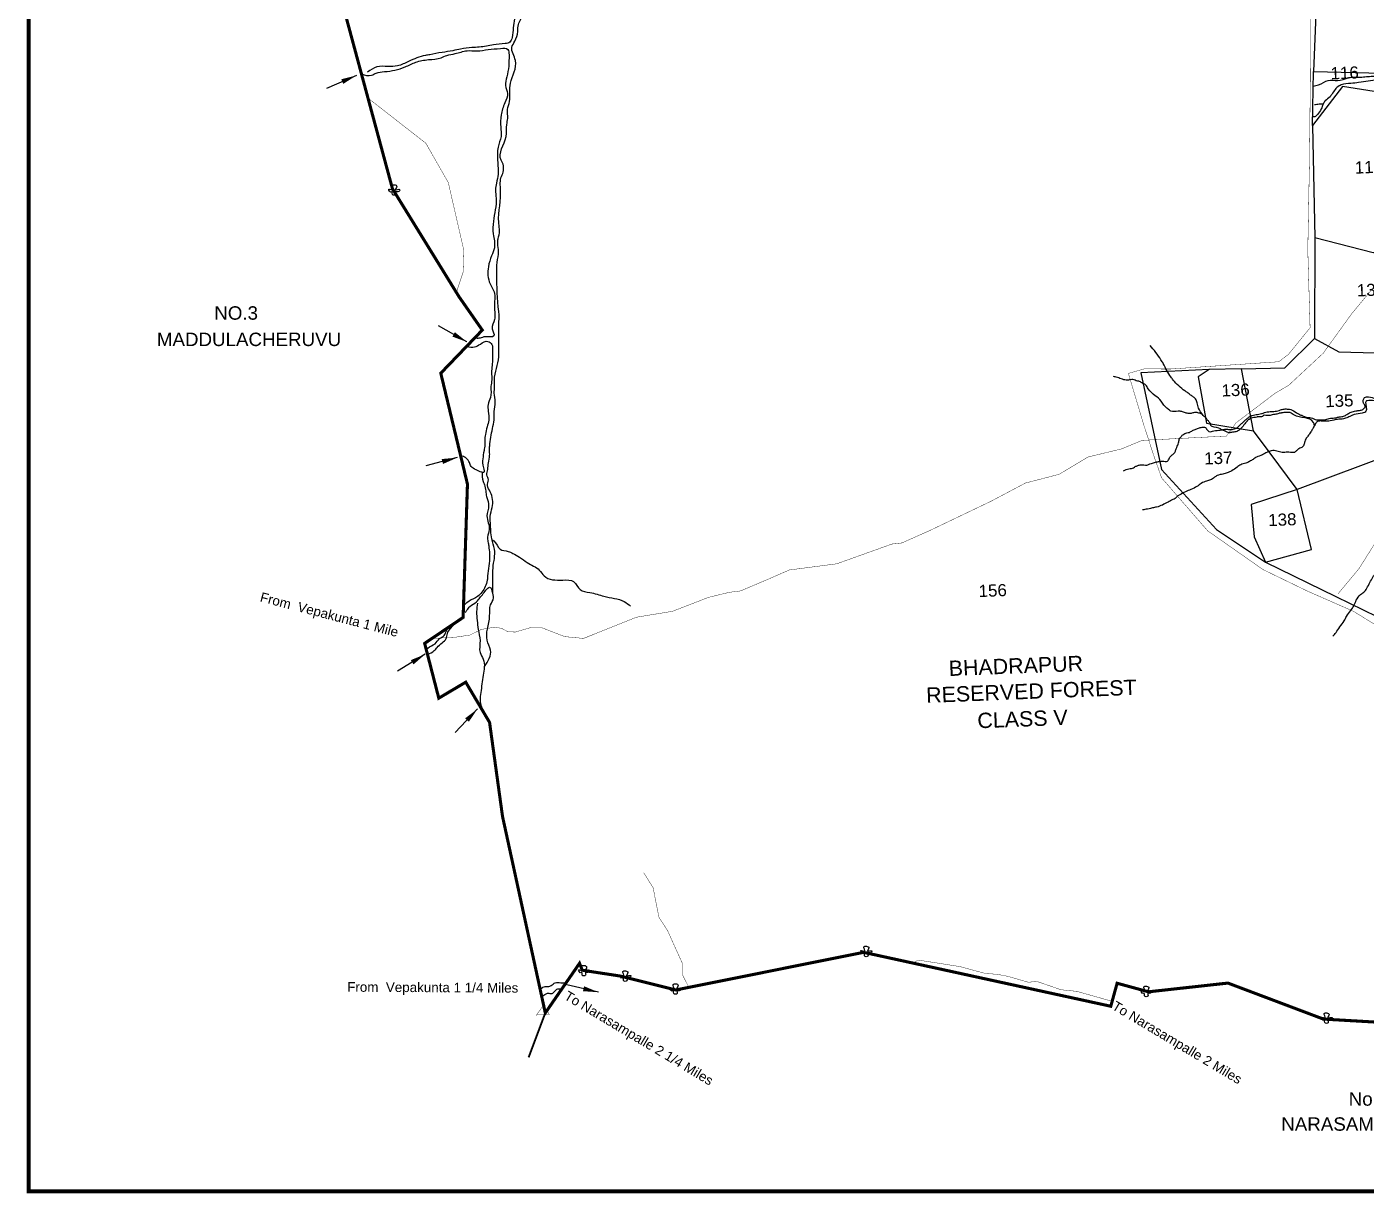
# Model space of a CAD drawing. Header units: feet. Extents: x 758300 to 768654, y 1597949 to 1607646.
# Drawn here: x 758300 to 761795, y 1597949 to 1600992 of the extents above; entities that cross this region are included whole.
import ezdxf

# ---------------------------------------------------------------- set-up
doc = ezdxf.new("R2010")
doc.units = ezdxf.units.FT
doc.header["$LTSCALE"] = 15
doc.header["$MEASUREMENT"] = 0
doc.linetypes.add('HIDDEN2', pattern=[0.1875, 0.125, -0.0625])
for name, color, linetype in [('PLOT', 7, 'Continuous'), ('PLOT NO', 7, 'Continuous'), ('ROAD', 6, 'Continuous'), ('TANKS AND STREAMS', 4, 'Continuous'), ('TEXT', 1, 'Continuous'), ('VILLAGE BOUNDARY', 5, 'Continuous'), ('VILLAGE N STONES', 1, 'Continuous'), ('VILLAGE STONES', 240, 'Continuous')]:
    doc.layers.add(name, color=color, linetype=linetype)
doc.styles.get("Standard").update_dxf_attribs({"font": 'arial.ttf'})
doc.linetypes.add('DOTS', pattern='A,1e-06,-3,["●",Standard,S=3,R=0,X=-1.25,Y=-1.25],-3', length=6.000001)
doc.dimstyles.get("Standard").update_dxf_attribs({"dimtxt": 0.18, "dimasz": 40, "dimexe": 0.18, "dimexo": 0.0625, "dimgap": 0.09, "dimtad": 0, "dimtih": 1, "dimtoh": 1, "dimdec": 4, "dimzin": 0, "dimdsep": 46, "dimtxsty": 'Standard', "dimcen": 0.09, "dimadec": 0, "dimazin": 0, "dimtfac": 1, "dimtdec": 4, "dimtofl": 0, "dimtmove": 0, "dimatfit": 3, "dimfxl": 1, "dimtolj": 1, "dimtzin": 0, "dimarcsym": 0})

msp = doc.modelspace()

# ---------------------------------------------------------------- linework, layer by layer
at = {"layer": 'PLOT'}
for points in [[(761664.2, 1601047.5), (761657.9, 1600875.9), (761838.9, 1600871.6), (762009.4, 1600843.4), (762102.5, 1600818.2), (762202.1, 1600829.1), (762169.6, 1600955), (762180.5, 1601052.9), (762206.9, 1601095.3), (762322.8, 1601094.5)], [(761816, 1600823.7), (761733, 1600836.8), (761654.6, 1600734.5), (761658, 1600875.9)], [(761654.6, 1600734.5), (761660.9, 1600441.5), (761660.6, 1600179.1), (761723.8, 1600144.1), (761881.9, 1600140.2), (761913.2, 1600160.4), (761940.9, 1600164.9), (762060.9, 1600177.2), (762073.3, 1600247.3), (762112.5, 1600344.3), (762168.8, 1600210.6), (762381.5, 1600444.6), (762444.2, 1600463.7)], [(761966.5, 1600423.7), (761936.5, 1600435.3), (761813.2, 1600402.6), (761660.9, 1600441.5)], [(762026.1, 1600007.3), (761966, 1599916.4), (761615.2, 1599785.5), (761542.3, 1599883.2), (761501.1, 1599938.3), (761469.7, 1600100.2), (761582.5, 1600102.2), (761660.6, 1600179.1)], [(761385.6, 1600098.7), (761207.1, 1600089.4), (761260.6, 1599837.3), (761404.5, 1599681.1), (761532.6, 1599595.5), (761652.2, 1599628.3), (761615.2, 1599785.5), (761495.3, 1599745.6), (761503.2, 1599661.4), (761532.6, 1599595.5), (761716, 1599506), (761893.9, 1599419.2), (762270, 1599332.6), (761966, 1599916.4)], [(761469.7, 1600100.2), (761385.6, 1600098.7), (761356.9, 1600079.5), (761378.2, 1599958.3), (761501.1, 1599938.3)]]:
    msp.add_lwpolyline(points, dxfattribs=at)
at = {"layer": 'PLOT NO', "color": 5, "const_width": 10}
msp.add_lwpolyline([(758305.3, 1606965.9), (768648.6, 1606965.9), (768648.6, 1597954), (758305.3, 1597954)], close=True, dxfattribs=at)
at = {"layer": 'ROAD', "linetype": 'DOTS', "ltscale": 0.5, "const_width": 1}
for points in [[(761649.9, 1601040.7), (761649.3, 1600850.1), (761646.9, 1600633), (761642.7, 1600409.8), (761648.4, 1600217.5), (761648.7, 1600207.1), (761591.8, 1600137.3), (761567, 1600118.5), (761468.9, 1600111.9), (761285.5, 1600099.6), (761215.4, 1600099.7), (761174.6, 1600088.1), (761214.9, 1599953.2), (761240.3, 1599875.2), (761261.3, 1599815.5), (761381.6, 1599677.2), (761525.8, 1599576.3), (761640.8, 1599520.5), (761762.3, 1599467.1), (761870.2, 1599400.5)], [(759190.6, 1600806.4), (759341.5, 1600688.7), (759400.1, 1600586.1), (759440.7, 1600409), (759438.9, 1600352.7), (759421.1, 1600299.4)], [(759357.2, 1599396.4), (759420, 1599400), (759456, 1599405.2), (759486.4, 1599420.1), (759519.2, 1599425.6), (759538.7, 1599423.1), (759555.8, 1599414), (759574.7, 1599413.2), (759616, 1599425.1), (759641.7, 1599425.4), (759703.8, 1599401.3), (759753, 1599396.6), (759891.3, 1599452), (759985.4, 1599467.4), (760078.9, 1599503.7), (760133.4, 1599516.9), (760162.9, 1599520.6), (760235.6, 1599551.5), (760289.9, 1599575.2), (760386, 1599587.7), (760414, 1599591.4), (760525.7, 1599631.4), (760557.4, 1599642.8), (760583.5, 1599645.7), (760656.9, 1599678.3), (760816.6, 1599754.7), (760905.9, 1599802), (760955.4, 1599814.8), (760994, 1599824.9), (761069.2, 1599869.9), (761157.1, 1599891.2), (761210.4, 1599913.3), (761268.6, 1599916.3), (761385, 1599922.3), (761430.3, 1599924.7), (761455.3, 1599958.9), (761556.9, 1600035.9), (761593.4, 1600057.5), (761683.2, 1600141), (761756.9, 1600243.3), (761814, 1600312.2)], [(761721.5, 1599512.8), (761776.5, 1599579), (761841.1, 1599681.5), (761894, 1599765.3), (761926, 1599866.6), (761929.5, 1599905.3), (761987, 1599967.9), (762001.2, 1600005.9), (762043, 1600040.8)]]:
    msp.add_lwpolyline(points, dxfattribs=at)
at = {"layer": 'ROAD', "linetype": 'HIDDEN2', "ltscale": 10, "const_width": 1}
for points in [[(759910.1, 1598785), (759934.7, 1598745.8), (759941.4, 1598710.5), (759950, 1598668.4), (759971.8, 1598635.1), (759989.2, 1598596.6), (760011.7, 1598546.8), (760012.2, 1598516.6), (760027.9, 1598486.1)], [(761130.5, 1598450.2), (761040, 1598475.7), (760998.8, 1598479.9), (760936.5, 1598501.4), (760913.2, 1598499.5), (760861.2, 1598514.6), (760832.9, 1598520.2), (760801.9, 1598522.3), (760735.4, 1598540.2), (760652.3, 1598553.3), (760625.9, 1598557.3), (760612.7, 1598549.7)]]:
    msp.add_lwpolyline(points, dxfattribs=at)
at = {"layer": 'TANKS AND STREAMS'}
for points in [[(759444.5, 1599464.1), (759448.9, 1599470.6), (759456.7, 1599480.1), (759473.6, 1599492), (759482.4, 1599502.1), (759491.4, 1599513.4), (759509.7, 1599529.4), (759513.7, 1599522.7), (759515.5, 1599515.1), (759516.5, 1599530.7), (759516.4, 1599555.5), (759516.5, 1599573.4), (759519.4, 1599599.5), (759521.4, 1599623.2), (759515.1, 1599649.5), (759513.5, 1599656.5), (759509.8, 1599697.8), (759509.4, 1599714.9), (759514.6, 1599738.2), (759509.6, 1599778.9), (759502.4, 1599795.4), (759504.7, 1599810.5), (759500.8, 1599823.1), (759502.9, 1599837.4), (759504.9, 1599854.5), (759508, 1599874.1), (759507.8, 1599888), (759508.1, 1599899), (759515.4, 1599944), (759519.5, 1599966.8), (759519.9, 1599989), (759522.8, 1600013.1), (759520.2, 1600036.9), (759520.8, 1600053.7), (759520.5, 1600070.9), (759531.7, 1600131.2), (759531.8, 1600160.6), (759532.2, 1600194.6), (759532, 1600219.8), (759533, 1600237.9), (759531.7, 1600249.6), (759526.7, 1600347.2), (759527.6, 1600377.8), (759531.1, 1600406.5), (759529.1, 1600426.6), (759529.8, 1600439.6), (759534.1, 1600460.3), (759532.8, 1600471.2), (759536.6, 1600558.1), (759535.8, 1600580.3), (759537.6, 1600598.5), (759543.7, 1600613.4), (759544.3, 1600621.4), (759541.5, 1600637.6), (759537.9, 1600644.2), (759550.7, 1600705.9), (759552.8, 1600737.1), (759555.1, 1600753.5), (759555, 1600777), (759559.7, 1600797.3), (759560.9, 1600821.3), (759562.5, 1600845.3), (759575.3, 1600904.4), (759566, 1600938.5), (759573.4, 1600954.7), (759581.2, 1600979.8), (759583, 1600998.7), (759589.2, 1601012.4), (759593.1, 1601033.4), (759602.6, 1601058.1), (759609.7, 1601081.5), (759609.7, 1601102.9), (759625.9, 1601129.5), (759627.3, 1601146.8), (759628.8, 1601162.8), (759657.4, 1601216.7), (759673, 1601247.5), (759689.1, 1601299.8), (759700.3, 1601325.4), (759714.3, 1601354), (759727.2, 1601367.1), (759785.3, 1601431.4), (759819.1, 1601460.4), (759856.9, 1601491.7), (759903.6, 1601501.5), (759963.5, 1601505.5), (760002.7, 1601524.2), (760021.9, 1601527.9), (760055.8, 1601530.9), (760073.6, 1601537.9), (760168.9, 1601559.3), (760206.4, 1601567.4), (760248.8, 1601579.2), (760268, 1601592.5), (760296.9, 1601606.6), (760321.6, 1601619.7), (760337.5, 1601631.7), (760367.6, 1601647.1), (760367.7, 1601621.1), (760358.8, 1601569.6), (760360, 1601539.8), (760357.3, 1601520.8), (760351, 1601499.6), (760345.7, 1601463.5), (760342.8, 1601450.8), (760348.3, 1601461.9), (760353, 1601470.5), (760355.9, 1601481.1), (760356.3, 1601493.7), (760359.2, 1601504.3), (760370.1, 1601563.4), (760374.9, 1601590), (760376.7, 1601620.3), (760378.1, 1601637.1), (760378.4, 1601652.2), (760382.5, 1601666.2), (760389.2, 1601677), (760401.3, 1601688.8), (760406.8, 1601698.6), (760429.3, 1601712.2), (760447.5, 1601724.8), (760479.6, 1601730.3), (760515.7, 1601731.7), (760563, 1601746.1), (760601.6, 1601748.4), (760638, 1601751.5), (760672.3, 1601756.6), (760696.2, 1601757.5), (760706.7, 1601758.4), (760778.1, 1601766.2), (760827.6, 1601779), (760851, 1601793.3), (760868.2, 1601804.9), (760886.1, 1601819.9), (760900.1, 1601827.5), (760924.4, 1601841.5), (760928.9, 1601848.6), (760937.4, 1601857.5), (760962.7, 1601875.3), (760975.2, 1601887.6), (760994.3, 1601900.4), (761004.3, 1601905.5), (761026.4, 1601913.1), (761050.6, 1601914.7), (761077.1, 1601922.5), (761096.9, 1601923.5), (761120.1, 1601918.8), (761156.2, 1601917.1), (761166, 1601913.5), (761169.8, 1601906), (761168.8, 1601893.3), (761166, 1601882.6), (761162.4, 1601869.5), (761158.5, 1601859.2), (761158.8, 1601854.6), (761153.3, 1601844.9), (761131.4, 1601837.9), (761118.6, 1601833.6), (761099.6, 1601822.5), (761073.7, 1601804.2), (761064.3, 1601795), (761040.1, 1601788.5), (761004.2, 1601784.7), (760984.2, 1601781.9), (760960.7, 1601779.8), (760941.7, 1601767.6), (760928.1, 1601767), (760908.8, 1601764.8), (760905.8, 1601765), (760890, 1601768.2), (760876.6, 1601764.5), (760861.3, 1601762.4), (760844.5, 1601761.4), (760800.2, 1601751.4), (760784.3, 1601741.7), (760769.9, 1601741.1), (760746.7, 1601739.3), (760721.4, 1601736), (760687.7, 1601729.7), (760679.9, 1601726.4), (760666.3, 1601734.4), (760650.6, 1601738.6), (760643.7, 1601744.4), (760628.4, 1601745.6), (760596.2, 1601743.2), (760580.8, 1601742.6), (760564.3, 1601742.9), (760556.5, 1601745.8)], [(759072.4, 1601221.5), (759083.4, 1601229.2), (759096.9, 1601232.8), (759132.5, 1601234.1), (759156.1, 1601236), (759185.4, 1601243.8), (759227.3, 1601253.4), (759261.1, 1601267), (759297, 1601281.2), (759328.7, 1601284.3), (759345.3, 1601284.9), (759375.3, 1601285.8), (759389.9, 1601287), (759414, 1601292.9), (759430.7, 1601298.2), (759495.5, 1601313), (759529.6, 1601313.4), (759571.9, 1601314.1), (759611.5, 1601315.6), (759638.1, 1601317), (759664.6, 1601320), (759678, 1601317.8), (759678.8, 1601304.9), (759663.6, 1601276), (759643.4, 1601230.7), (759632.5, 1601218.7), (759623.5, 1601194.1), (759608.3, 1601147.3), (759600.8, 1601126.4), (759597.6, 1601105.4), (759585.1, 1601058), (759577.9, 1601027.4), (759573.2, 1601013.3), (759566.4, 1600964.6), (759560.8, 1600952.7), (759548.3, 1600948.6), (759517.8, 1600945.4), (759499.7, 1600941.7), (759461.8, 1600938.2), (759432.3, 1600934.4), (759411.9, 1600930), (759383.7, 1600925.6), (759352, 1600919.7), (759340.4, 1600917.9), (759296.5, 1600901.8), (759267.6, 1600890.7), (759243, 1600889), (759213.5, 1600887.6), (759189.7, 1600874)], [(759173.5, 1600869.6), (759200, 1600866.1), (759212.1, 1600871.9), (759233.3, 1600875.4), (759287.4, 1600887.8), (759315.2, 1600900.1), (759348.3, 1600906.7), (759381.4, 1600911.7), (759396.1, 1600917.9), (759417.9, 1600922.4), (759449.1, 1600930), (759474.5, 1600929.6), (759504, 1600933.1), (759536.5, 1600936), (759555.6, 1600933.4), (759558.5, 1600919.6), (759552.7, 1600861.5), (759549.2, 1600839), (759555, 1600818.3), (759547.7, 1600793.7), (759538.2, 1600762.4), (759536.8, 1600730.5), (759537.7, 1600705.9), (759529.8, 1600678), (759528.8, 1600660.9), (759529, 1600638.5), (759530.2, 1600607.9), (759525.8, 1600584.8), (759523.4, 1600567.1), (759525, 1600545.2), (759517.7, 1600485.1), (759517.4, 1600452.1), (759520.4, 1600415.5), (759513.2, 1600395), (759504.7, 1600366.5), (759509.2, 1600321.5), (759519.5, 1600300.8), (759520.5, 1600261.5), (759520.7, 1600228.5), (759514.8, 1600204.3), (759519.3, 1600186.2), (759492.9, 1600183.1), (759485.6, 1600181), (759474.4, 1600179)], [(761162, 1599833.7), (761176, 1599839.4), (761188.3, 1599842), (761192.4, 1599845.1), (761195.8, 1599846), (761202.7, 1599849), (761215.3, 1599849.1), (761222.9, 1599849), (761227.3, 1599850.7), (761234.7, 1599852.8), (761245.3, 1599856.3), (761256.1, 1599858.6), (761270.8, 1599858.6), (761276.8, 1599859.2), (761281.8, 1599867.6), (761287, 1599873.6), (761294.3, 1599880.3), (761297.9, 1599886.8), (761300.9, 1599894.9), (761305.5, 1599906.9), (761307.4, 1599916.1), (761311.2, 1599921.7), (761316.8, 1599928), (761327, 1599932.9), (761333.7, 1599934.3), (761341.9, 1599939), (761350.8, 1599942.5), (761359.8, 1599945.9), (761370.2, 1599948), (761373.6, 1599947.9), (761377.4, 1599945), (761383.3, 1599937.5), (761385.8, 1599936.2), (761397.4, 1599937.9), (761414.5, 1599940.4), (761423.6, 1599942), (761432.9, 1599942.2), (761445.1, 1599941.9), (761457, 1599945.5), (761468.1, 1599955.4), (761474.8, 1599961.7), (761479.9, 1599966.7), (761486.8, 1599972.2), (761493.7, 1599976.5), (761508.1, 1599980.7), (761521.9, 1599983.1), (761530, 1599985.9), (761544.4, 1599988.6), (761553.9, 1599989.1), (761567.7, 1599991.5), (761576, 1599994.3), (761586.1, 1599995.3), (761598.1, 1599993.6), (761613, 1599985.4), (761620.3, 1599981.3), (761629, 1599977.8), (761638.7, 1599973.8), (761651.2, 1599972.4), (761665.5, 1599967), (761676, 1599967.2), (761689.4, 1599967.7), (761701.7, 1599970.9), (761715.8, 1599972.5), (761724.8, 1599974.7), (761731.4, 1599975.3), (761740.9, 1599978.3), (761748.9, 1599983.7), (761758.5, 1599987.7), (761771.3, 1599990.6), (761780.1, 1599991.8), (761788.3, 1599995.4), (761792.2, 1600002.9), (761788.2, 1600010.6), (761790.8, 1600024.9), (761801.3, 1600027), (761819.2, 1600022.2), (761834.8, 1600021.3), (761845.8, 1600021), (761864.8, 1600014.5), (761880.5, 1600012.3), (761885.4, 1600011.3), (761897.3, 1600007.3), (761908.9, 1600004.1), (761920.8, 1599998.2), (761932.8, 1599996.8), (761947.1, 1599999), (761954.1, 1599998.2), (761961.4, 1599998.5), (761972.4, 1600001.5), (761980, 1600004.7), (761991.7, 1600013.4), (761999.9, 1600018.2), (762007, 1600028.1), (762015.2, 1600033.9), (762025.1, 1600041.7), (762030.1, 1600048.3), (762038.9, 1600054.3), (762049.4, 1600064.6), (762058.3, 1600078), (762066.4, 1600086.1), (762068.1, 1600092), (762076, 1600095.6), (762080.9, 1600103.5), (762090.4, 1600117.2), (762095.8, 1600128.2), (762102.2, 1600133.1), (762107.4, 1600144.9), (762113.1, 1600154.6), (762118.3, 1600164.9), (762124.7, 1600172), (762132.3, 1600182.7), (762136.2, 1600190.3), (762142.4, 1600199.5), (762148, 1600210.7), (762154.7, 1600222.1), (762167.3, 1600236.3), (762173.5, 1600247.9), (762180.3, 1600254.7), (762188.5, 1600261.6), (762196.3, 1600277.6), (762205, 1600288.8), (762211.6, 1600296.9), (762219.3, 1600302.8), (762221.4, 1600308.9), (762221.6, 1600308.6), (762226.7, 1600318.4), (762236.4, 1600327.8), (762251, 1600338.3), (762262.6, 1600347.2), (762275.5, 1600353.3), (762285.6, 1600359.5), (762301.6, 1600365.3), (762305.6, 1600366.1), (762306.8, 1600367), (762313.7, 1600370), (762322.3, 1600372.2), (762328.1, 1600375.2), (762340.2, 1600383.5), (762347.4, 1600390.6), (762354.9, 1600395.3), (762371.8, 1600403.9), (762376.7, 1600407.5), (762381.3, 1600416.1), (762390.3, 1600430.7), (762394.7, 1600441.9), (762399.2, 1600448.4), (762403, 1600463.5), (762409.1, 1600475.2), (762416.7, 1600481.5), (762423.2, 1600486.8), (762429.8, 1600494.6), (762433.7, 1600499.9), (762435.4, 1600501.9), (762439.4, 1600506.9), (762447.2, 1600512.2), (762452.7, 1600514.9), (762463.3, 1600516.6), (762468.7, 1600517.4), (762483.4, 1600525.6), (762494.9, 1600532.4), (762501.3, 1600538.8), (762508.6, 1600548.3), (762515.8, 1600558), (762519.1, 1600569.1), (762524, 1600579.3), (762526.9, 1600590.3), (762529.1, 1600602.8), (762528.6, 1600618.1), (762523.1, 1600625.2), (762516.5, 1600631.8), (762507.1, 1600635), (762500.1, 1600633.3), (762488, 1600633), (762476.1, 1600633.1), (762466.7, 1600632.3), (762455, 1600629.7), (762440, 1600633), (762426.1, 1600640.4), (762415.1, 1600652.7), (762403.1, 1600668.8), (762395.5, 1600684.2), (762389.2, 1600703.5), (762387.7, 1600714), (762387.9, 1600729.2), (762386.6, 1600739), (762384.8, 1600751.8), (762384.3, 1600763.1), (762385, 1600777.4), (762385.8, 1600785.8), (762388.1, 1600795.7), (762392.9, 1600810.1), (762396.9, 1600821.2), (762399.4, 1600825.7), (762402.3, 1600842.7), (762406.4, 1600851.5), (762416.1, 1600873.5), (762420.2, 1600880.7), (762412.7, 1600887.5), (762406.8, 1600891.6), (762398, 1600895.4), (762391.9, 1600896.3), (762376.4, 1600898), (762366.9, 1600898.1), (762354.4, 1600894.9), (762338, 1600885.6), (762328.3, 1600881.4), (762317.8, 1600876.3), (762305.6, 1600867.4), (762292.9, 1600859.1), (762288.1, 1600854.9), (762281.5, 1600853.7), (762278.1, 1600851.5), (762272.3, 1600847.2), (762258, 1600833.9), (762242.3, 1600823.3), (762224.5, 1600812.4), (762209.3, 1600800.4), (762188.5, 1600790.2), (762166.1, 1600792.6), (762155.3, 1600791.5), (762138.1, 1600789), (762115.5, 1600794.7), (762071.7, 1600792.6), (762012.6, 1600803.2), (761989.5, 1600807), (761962.1, 1600813.5), (761938.9, 1600815.9), (761912.2, 1600823.4), (761897.6, 1600826.1), (761876, 1600835.3), (761838.7, 1600848.7), (761825.2, 1600852.5), (761800.2, 1600850.8), (761775.4, 1600846.7), (761754.9, 1600844.9), (761730.2, 1600841.1), (761718.8, 1600833.9), (761709.5, 1600822.7), (761700.8, 1600810), (761688.3, 1600799.5), (761682.7, 1600790.6), (761677.9, 1600778), (761668, 1600763.7), (761660.7, 1600757.5), (761655.1, 1600757.6)], [(761657, 1600837.8), (761671, 1600841), (761696.2, 1600852.7), (761720, 1600852.1), (761749.9, 1600859.9), (761757, 1600861), (761779.9, 1600861), (761795.7, 1600862.5), (761812.6, 1600863.5), (761827.6, 1600863.7), (761844.3, 1600858.5), (761859.9, 1600855.1), (761873.8, 1600855), (761897.3, 1600851.1), (761920.4, 1600850.5), (761933.7, 1600847.9), (761952.5, 1600842.9), (761968.3, 1600837.2), (761990.1, 1600834.3), (761992.7, 1600835.3), (762004.2, 1600836.6), (762020.2, 1600831), (762049.7, 1600821.4), (762073, 1600812.8), (762096.7, 1600812.8), (762110, 1600811.8), (762118.9, 1600811.8), (762132.7, 1600813.5), (762144.6, 1600813.7), (762160.2, 1600814.2), (762172.9, 1600815.5), (762180, 1600817.2), (762201.5, 1600822.3), (762210.1, 1600825.6), (762227.3, 1600832.4), (762241.4, 1600841.7), (762248.4, 1600845.4), (762259.2, 1600854.5), (762269.6, 1600861.1), (762279.8, 1600865.6), (762293.9, 1600873.8), (762309.1, 1600881.3), (762316.9, 1600887.1), (762325.9, 1600891.6), (762344.3, 1600901.1), (762351.6, 1600905.3), (762362.1, 1600909.7), (762374.2, 1600912.5), (762382.4, 1600909.7), (762397.5, 1600904.8), (762410.1, 1600900.6), (762421.4, 1600891.3), (762428.5, 1600886.7), (762436.8, 1600881.4), (762429.2, 1600871.7), (762417.5, 1600857.5), (762413.5, 1600850.7), (762410, 1600841.4), (762406.8, 1600830.3), (762406.4, 1600815.3), (762402, 1600796.5), (762398.5, 1600776.4), (762397.8, 1600752.5), (762401.7, 1600735.6), (762401.4, 1600722.1), (762401.2, 1600707.6), (762408.1, 1600692.2), (762410.6, 1600682.4), (762417.6, 1600672.4), (762425.6, 1600663.3), (762433.2, 1600652.3), (762441.4, 1600649.2), (762446.7, 1600644.3), (762452.2, 1600643.4), (762461, 1600643.5), (762472.1, 1600645.7), (762487, 1600642.9), (762492, 1600642.8), (762497.2, 1600643.8), (762504.9, 1600643.6), (762515.4, 1600643.9), (762523.1, 1600643.1), (762531.9, 1600639.6), (762540.7, 1600630.4), (762549.4, 1600630.6)], [(761682.8, 1600790.8), (761672, 1600790.2), (761660.3, 1600788.7)], [(759448, 1600158.8), (759468.7, 1600157.1), (759483.9, 1600164.8), (759503.6, 1600171.6), (759513.6, 1600163.8), (759515.1, 1600146.3), (759515.5, 1600127.4), (759513, 1600089.9), (759513.5, 1600071.3), (759511.5, 1600054.4), (759510.3, 1600025), (759503.9, 1600007.2), (759504.5, 1599989.3), (759505.7, 1599966), (759501.4, 1599948.3), (759496.9, 1599928.7), (759495.1, 1599913.4), (759495.6, 1599901.6), (759493.3, 1599886.6), (759490.2, 1599865.5), (759491.6, 1599842), (759492.3, 1599829.6), (759487.3, 1599830.2), (759472.4, 1599836.7), (759459.7, 1599845.4), (759455.3, 1599855.2), (759446.7, 1599867), (759437.6, 1599871.9)], [(761660.3, 1599952.3), (761657.5, 1599960.4), (761606.5, 1599979.7), (761597.7, 1599985.4), (761596.4, 1599985.9), (761589.8, 1599986.4), (761585.9, 1599986.2), (761575.4, 1599985.1), (761573.4, 1599984.7), (761568.2, 1599983.9), (761567.2, 1599983.5), (761556.9, 1599981.2), (761555.6, 1599981.1), (761544.8, 1599978.5), (761533.7, 1599978.6), (761533, 1599978.6), (761526.1, 1599977.6), (761525.9, 1599977.3), (761516.2, 1599974.8), (761510.5, 1599974.4), (761509.6, 1599974.1), (761494.7, 1599971.3), (761489.8, 1599968.2), (761488.5, 1599967.6), (761483, 1599962.4), (761482.5, 1599961.8), (761473.7, 1599950.7), (761470.8, 1599947), (761463.6, 1599940.3), (761455.2, 1599935.9), (761443.4, 1599934), (761435.2, 1599933.5), (761428.8, 1599936.5), (761427.6, 1599937), (761418, 1599941), (761415.3, 1599943.1), (761393.6, 1599949.6), (761390.1, 1599952.2), (761388.9, 1599954.1), (761389.3, 1599956.5), (761386.9, 1599958.9), (761381.9, 1599965.5), (761380.4, 1599966.6), (761375.5, 1599973.9), (761373.4, 1599974.8), (761369.7, 1599978.6), (761357.5, 1599997.7), (761354.1, 1600011.3), (761349.8, 1600021.3), (761344.8, 1600026.4), (761336.9, 1600031.6), (761328.7, 1600037.9), (761321.9, 1600042.6), (761291.8, 1600070.7), (761285.3, 1600078.8), (761265.5, 1600113.6), (761259.5, 1600123.7), (761231.4, 1600161.2)], [(761367.3, 1599981.9), (761361.1, 1599983.9), (761351.2, 1599986.3), (761342.7, 1599984.8), (761333.4, 1599983.5), (761323.2, 1599985.3), (761313.9, 1599988.5), (761304.5, 1599989.6), (761285.6, 1599989.3), (761277.8, 1599995.4), (761266.9, 1600004.9), (761259.9, 1600015.6), (761244.6, 1600029.9), (761226.4, 1600047.5), (761219.4, 1600058.3), (761209.7, 1600063.3), (761202, 1600067.4), (761198.4, 1600067.9), (761186.3, 1600072), (761174.5, 1600070.5), (761162.7, 1600071.6), (761158.9, 1600072.7), (761146, 1600077.3), (761140.2, 1600078.8), (761135.9, 1600079.8)], [(761964.8, 1599749.8), (761966.2, 1599755.6), (761968.6, 1599765.8), (761970.9, 1599780), (761973.8, 1599802.3), (761968.2, 1599804.4), (761958.3, 1599814.1), (761952.2, 1599822.4), (761949.3, 1599830.5), (761956.3, 1599844.9), (761963.3, 1599851.5), (761967.7, 1599858), (761977.6, 1599874.1), (761979.4, 1599882), (761976, 1599889.4), (761975.3, 1599898.3), (761978.2, 1599917.7), (761982.1, 1599929.3), (761990.2, 1599945.3), (761995.6, 1599953.4), (761998.6, 1599965.8), (761996.8, 1599981), (761995.7, 1599993.3), (761996.7, 1600006), (761986.9, 1600001), (761978.7, 1599996.3), (761974.6, 1599994), (761970.2, 1599993.3), (761959.1, 1599991.8), (761948.8, 1599992), (761947.2, 1599992), (761935.8, 1599991.4), (761922.9, 1599990.9), (761911.6, 1599994.2), (761903, 1599997.9), (761880.4, 1600004), (761860.7, 1600010.2), (761837.5, 1600013.9), (761816.5, 1600016.1), (761797.2, 1600016.7), (761794.8, 1600015.3), (761793.9, 1600008.1), (761795.3, 1599998.3), (761794.5, 1599989.3), (761784.6, 1599984.2), (761764.1, 1599980.8), (761755.5, 1599977.1), (761744.3, 1599972.3), (761732.6, 1599968.7), (761720.2, 1599968.1), (761701.4, 1599964.3), (761686.6, 1599963.2), (761676, 1599963.9), (761667.3, 1599962.1), (761661.8, 1599955), (761656.6, 1599945.5), (761652, 1599937.7), (761648.9, 1599932.8), (761643.2, 1599924.6), (761637.3, 1599916.7), (761634.6, 1599910.1), (761632.8, 1599902.1), (761628.9, 1599896.4), (761619.6, 1599891.5), (761612.6, 1599885.7), (761606.3, 1599881.5), (761602.3, 1599881.4), (761597.3, 1599881.9), (761589.7, 1599882.5), (761575.8, 1599881.8), (761562.3, 1599885.6), (761547.4, 1599886.1), (761536.7, 1599882.4), (761536.1, 1599882.1), (761524.5, 1599875.9), (761523.3, 1599875.2), (761509.1, 1599869.9), (761499.8, 1599863.7), (761490.9, 1599858.3), (761481.3, 1599853.5), (761467.6, 1599849.9), (761458.1, 1599843.3), (761444.4, 1599834.1), (761432, 1599828.6), (761421.3, 1599825.5), (761406.4, 1599821.5), (761399.6, 1599817), (761388.7, 1599810.3), (761378.3, 1599807.3), (761364.9, 1599801.1), (761353.6, 1599793.2), (761337.8, 1599785.3), (761323.3, 1599779.2), (761308.6, 1599771.2), (761302.5, 1599767.4), (761296.7, 1599762), (761290.4, 1599759), (761278.1, 1599752.3), (761263.3, 1599744.7), (761248.1, 1599739.3), (761237.7, 1599736.9), (761232.7, 1599735.3), (761224.4, 1599734.1), (761211.3, 1599731.7)], [(759488.2, 1599830), (759491.1, 1599806.4), (759495.6, 1599793.9), (759498.1, 1599777), (759500.7, 1599763.9), (759505.4, 1599742.9), (759501, 1599716.2), (759507.1, 1599680.8), (759502.6, 1599661.2), (759503.6, 1599649.1), (759505.6, 1599638.4), (759506.3, 1599632.4), (759507.9, 1599612), (759502.8, 1599559.7), (759501.7, 1599548.4), (759496.3, 1599531.9), (759476.2, 1599505.8), (759454.6, 1599493.9), (759439.8, 1599482.3)], [(761708.1, 1599402.6), (761716.4, 1599411.9), (761726, 1599426.4), (761738, 1599442.7), (761743.9, 1599454.1), (761754.4, 1599468.7), (761763.4, 1599482.9), (761769.2, 1599496), (761780.3, 1599510.9), (761788.8, 1599517.2), (761796.5, 1599527.3), (761804.9, 1599542.7), (761821, 1599569), (761832.7, 1599582.9), (761844.5, 1599600), (761848.4, 1599611.3), (761860.1, 1599624.6), (761874, 1599649.2), (761884.9, 1599662.9), (761892.7, 1599671.1), (761901.2, 1599683.5), (761909.5, 1599696.4), (761921.1, 1599707.2), (761929.7, 1599718.1), (761934.6, 1599730.2), (761939.4, 1599739.6), (761945, 1599742.7), (761953.3, 1599745.6), (761962.6, 1599748.1), (761964.9, 1599749.9), (761969.6, 1599744.4), (761969.1, 1599731.9), (761977.3, 1599719.2), (761982.5, 1599710.7), (761989.5, 1599698.6), (761995.1, 1599686.8), (762002.3, 1599666.1), (762011.4, 1599655.7), (762018.9, 1599634.2), (762032.1, 1599610.2), (762042.6, 1599597), (762049.7, 1599584.3), (762062.3, 1599557.7), (762069.8, 1599547.1), (762082.8, 1599516), (762092.4, 1599507.9), (762095.9, 1599490.6), (762110.1, 1599466.9), (762116.7, 1599449.7), (762125.9, 1599430.2), (762138.8, 1599408), (762144.5, 1599385.6), (762156.6, 1599367.4), (762164.9, 1599350.8), (762167.5, 1599337.3), (762170.6, 1599324.8), (762178.7, 1599301.6), (762186.2, 1599266.5), (762196.5, 1599227.1)], [(759513, 1599654.3), (759518.8, 1599651), (759535.4, 1599629.4), (759556.2, 1599623.6), (759568.6, 1599618.6), (759586.1, 1599608.7), (759606, 1599594.5), (759637.6, 1599574.6), (759650, 1599559.7), (759699, 1599548.9), (759727.2, 1599544.8), (759743.9, 1599524), (759769.6, 1599516.6), (759806.1, 1599506.6), (759859.3, 1599492.5), (759875.9, 1599480.9)], [(759494.7, 1599322.9), (759510.5, 1599366.1), (759501.4, 1599391.8), (759502.2, 1599420.8), (759508, 1599455.7), (759510.5, 1599483.9), (759518, 1599502.1), (759514.7, 1599519.5)], [(759476.4, 1599489), (759473.9, 1599466.6), (759475.5, 1599443.4), (759478, 1599420.2), (759483, 1599391.1), (759483, 1599359.6), (759491.3, 1599342.2), (759491.3, 1599300.7), (759484.7, 1599255.1), (759483, 1599235.2), (759493.9, 1599200.7)], [(759343.5, 1599366.7), (759346.8, 1599371.2), (759365.5, 1599382.6), (759377.4, 1599396), (759389.2, 1599403.8), (759396.1, 1599418.8), (759399.3, 1599424.1)], [(759346.8, 1599355.3), (759363.5, 1599364.7), (759370.8, 1599373.2), (759383.9, 1599385), (759394.5, 1599396), (759397.7, 1599409.5), (759405.1, 1599421.7), (759415.2, 1599432.6)], [(759641.5, 1598460.3), (759651.6, 1598467.3), (759659, 1598470.7), (759670.9, 1598470), (759679.5, 1598478), (759683.5, 1598481.1), (759695.4, 1598482)], [(759642.1, 1598483.2), (759652.6, 1598488.4), (759659, 1598488.4), (759670.9, 1598492.7), (759676.1, 1598496.7), (759689.3, 1598498.5), (759707.7, 1598497.9)]]:
    msp.add_spline(points, degree=3, dxfattribs=at)
at = {"layer": 'VILLAGE BOUNDARY', "linetype": 'HIDDEN2', "ltscale": 10, "const_width": 8}
msp.add_lwpolyline([(762084.6, 1598380.3), (761683.5, 1598403.3), (761434.3, 1598497.3), (761227, 1598474.5), (761145.2, 1598496.9), (761128.7, 1598436.8), (760483.9, 1598577.5), (759993.7, 1598479.3), (759848.2, 1598515.7), (759749.7, 1598530.8), (759742.5, 1598548.9), (759653.2, 1598419.3), (759541.6, 1598932.1), (759507.8, 1599177.5), (759445.6, 1599282.4), (759375.3, 1599240.7), (759338.4, 1599383.7), (759438.8, 1599451.3), (759450.1, 1599799.2), (759380.5, 1600088.6), (759488.8, 1600201.1), (759428.1, 1600288.1), (759254.4, 1600569.9), (759154.6, 1600939.6), (759072.1, 1601245.2)], dxfattribs=at)
at = {"layer": 'VILLAGE BOUNDARY', "linetype": 'HIDDEN2', "ltscale": 200, "const_width": 5}
msp.add_lwpolyline([(759653.2, 1598419.3), (759609.7, 1598303.4)], dxfattribs=at)
at = {"layer": 'VILLAGE N STONES', "const_width": 1}
msp.add_lwpolyline([(759630.2, 1598414), (759663.8, 1598415.3), (759648.5, 1598439.4), (759630.2, 1598414)], dxfattribs=at)
at = {"layer": 'VILLAGE N STONES'}
for points in [[(759249.1, 1600561.1), (759244.9, 1600569.2), (759254.8, 1600567.6), (759252.8, 1600578.5), (759259.3, 1600580.3), (759265.8, 1600575.7), (759262, 1600567.2), (759273.2, 1600568), (759268.6, 1600561.7), (759263.2, 1600561.8), (759263.2, 1600554.7), (759254.3, 1600555), (759253.8, 1600561.3), (759248.9, 1600561.3)], [(760480.8, 1598574.3), (760476.6, 1598582.4), (760486.5, 1598580.8), (760484.5, 1598591.7), (760491, 1598593.5), (760497.5, 1598588.9), (760493.7, 1598580.4), (760504.9, 1598581.2), (760500.3, 1598574.9), (760494.9, 1598575), (760494.9, 1598567.8), (760486, 1598568.2), (760485.5, 1598574.5), (760480.5, 1598574.4)], [(759744.4, 1598524.1), (759740.2, 1598532.2), (759750.1, 1598530.6), (759748.1, 1598541.5), (759754.6, 1598543.3), (759761.1, 1598538.7), (759757.3, 1598530.2), (759768.5, 1598531), (759763.9, 1598524.7), (759758.5, 1598524.8), (759758.5, 1598517.7), (759749.6, 1598518), (759749.1, 1598524.3), (759744.1, 1598524.3)], [(759852, 1598510), (759847.8, 1598518.1), (759857.8, 1598516.5), (759855.8, 1598527.4), (759862.3, 1598529.2), (759868.7, 1598524.6), (759864.9, 1598516.1), (759876.2, 1598516.9), (759871.6, 1598510.6), (759866.1, 1598510.7), (759866.1, 1598503.5), (759857.2, 1598503.9), (759856.7, 1598510.2), (759851.8, 1598510.1)], [(759983, 1598476.4), (759978.9, 1598484.5), (759988.8, 1598482.9), (759986.8, 1598493.8), (759993.3, 1598495.6), (759999.7, 1598491), (759995.9, 1598482.5), (760007.2, 1598483.3), (760002.6, 1598477), (759997.1, 1598477.1), (759997.1, 1598470), (759988.3, 1598470.3), (759987.7, 1598476.6), (759982.8, 1598476.6)], [(761211.4, 1598469.9), (761207.3, 1598478), (761217.2, 1598476.4), (761215.2, 1598487.3), (761221.7, 1598489.1), (761228.2, 1598484.5), (761224.3, 1598475.9), (761235.6, 1598476.8), (761231, 1598470.5), (761225.6, 1598470.6), (761225.5, 1598463.4), (761216.7, 1598463.8), (761216.1, 1598470.1), (761211.2, 1598470)], [(761681.8, 1598400.3), (761677.6, 1598408.4), (761687.6, 1598406.8), (761685.6, 1598417.7), (761692.1, 1598419.5), (761698.5, 1598414.9), (761694.7, 1598406.4), (761706, 1598407.2), (761701.4, 1598400.9), (761695.9, 1598401), (761695.9, 1598393.9), (761687, 1598394.2), (761686.5, 1598400.5), (761681.6, 1598400.5)]]:
    msp.add_spline(points, degree=3, dxfattribs=at)

# ---------------------------------------------------------------- texts
at = {"layer": 'PLOT NO'}
for s, p in [('116', (761702.6, 1600855.1)), ('117', (761765.7, 1600609.1)), ('134', (761771.4, 1600288.9)), ('136', (761418.1, 1600027.6)), ('135', (761688.8, 1599999.6)), ('137', (761373.1, 1599850.2)), ('138', (761540.1, 1599689.4)), ('156', (760784.4, 1599504.4))]:
    msp.add_text(s, height=31.62, rotation=2.2152, dxfattribs=at).set_placement(p)
at = {"layer": 'PLOT NO', "linetype": 'Continuous'}
for s, rotation, p in [('From  Vepakunta 1 Mile ', 345.4455, (758907.1, 1599493.3)), ('From  Vepakunta 1 1/4 Miles ', 359.6734, (759136.3, 1598474.8)), ('To Narasampalle 2 1/4 Miles ', 329.1814, (759700.2, 1598456.8)), ('To Narasampalle 2 Miles ', 329.1814, (761129.8, 1598430.4))]:
    msp.add_text(s, height=25, rotation=rotation, dxfattribs=at).set_placement(p)
at = {"layer": 'TEXT'}
for s, p in [('NO.3', (758789.5, 1600228.2)), ('MADDULACHERUVU', (758639.7, 1600159.4))]:
    msp.add_text(s, height=35, dxfattribs=at).set_placement(p)
at = {"layer": 'TEXT', "color": 0}
for s, p in [('BHADRAPUR', (760706.5, 1599298.4)), ('RESERVED FOREST', (760647.7, 1599228.3)), ('CLASS V', (760781.3, 1599162))]:
    msp.add_text(s, height=40, rotation=2.2152, dxfattribs=at).set_placement(p)
at = {"layer": 'VILLAGE STONES', "linetype": 'ByBlock'}
for s, p in [('No.4', (761749.5, 1598177.4)), ('NARASAMPALLE', (761573.5, 1598112))]:
    msp.add_text(s, height=35, dxfattribs=at).set_placement(p)

# ---------------------------------------------------------------- leaders
at = {"layer": 'VILLAGE BOUNDARY'}
for points in [[(759160.2, 1600865.4), (759082.1, 1600831.8)], [(759448.9, 1600170.2), (759374.8, 1600211.9)], [(759423.3, 1599868.3), (759341.1, 1599846.7)], [(759339.9, 1599355.3), (759267.4, 1599310.8)], [(759476.5, 1599212.6), (759417.9, 1599151)], [(759791.9, 1598473.4), (759709.1, 1598492.8)]]:
    msp.add_leader(points, dimstyle='Standard', override={"dimgap": 0.09, "dimtad": 0}, dxfattribs=at)

doc.saveas('drawing.dxf')
